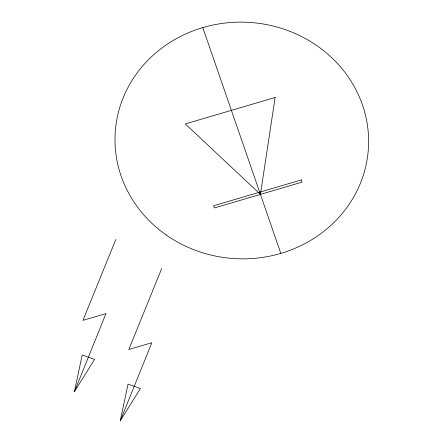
<?xml version="1.0" encoding="UTF-8"?>
<svg xmlns="http://www.w3.org/2000/svg" width="443" height="443" viewBox="0 0 443 443"><rect width="100%" height="100%" fill="white"/><g stroke="black" fill="none" stroke-linecap="round" stroke-linejoin="round"><path stroke-width="0.66" d="M74.424 391.701L82.193 354.965L94.558 359.395L74.424 391.701L105.999 313.566L82.952 320.355L115.861 239.397M120.269 420.85L128.038 384.114L140.403 388.544L120.269 420.85L151.844 342.716L128.797 349.505L161.706 268.547M202.8 27.588L280.812 253.39M275.125 97.477L260.429 194.394L185.307 123.924L275.125 97.477M301.306 179.93L213.581 205.762L214.34 207.966L302.065 182.134L301.306 179.93M166.142 234.928A126.842 118.336 3.2 0 0 367.773 155.067A126.842 118.336 3.2 0 0 191.509 31.475A126.842 118.336 3.2 0 0 166.142 234.928"/></g></svg>
